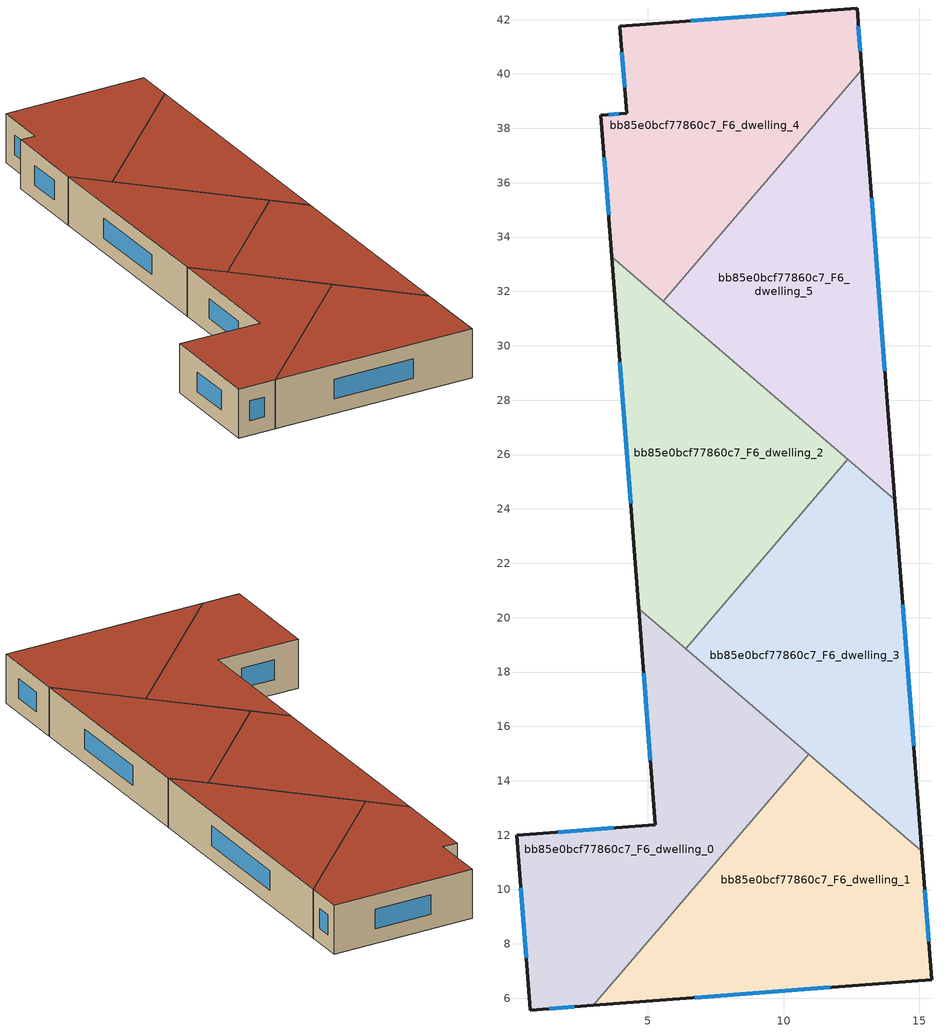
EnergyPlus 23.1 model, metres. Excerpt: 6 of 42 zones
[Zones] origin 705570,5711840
bb85e0bcf77860c7_F6_dwelling_0
 floor to bb85e0bcf77860c7_F5_dwelling_0 (EU_floor_Construction): 10.92,14.98 3,5.75 0.68,5.57 0.19,12 5.28,12.38 4.67,20.33 z18
 wall outside (EU_wall_Construction): 4.68,20.33 5.29,12.38 0.19,12 0.68,5.57 3,5.75 z18:21
 wall to bb85e0bcf77860c7_F6_dwelling_1 (EU_wall_Construction): 3,5.75 10.92,14.98 z18:21
 wall to bb85e0bcf77860c7_F6_dwelling_3 (EU_wall_Construction): 10.92,14.98 6.4,18.86 z18:21
 wall to bb85e0bcf77860c7_F6_dwelling_2 (EU_wall_Construction): 6.4,18.86 4.68,20.33 z18:21
 window (EU_Window_Construction): 4.86,17.95 5.1,14.76 / 1.38,5.62 2.31,5.69 / 0.34,10.07 0.54,7.49 / 3.76,12.27 1.72,12.11 z18.9:20.1
 roof outside (EU_roof_Construction): 3,5.75 10.92,14.98 4.67,20.33 5.28,12.38 0.19,12 0.68,5.57 z21
bb85e0bcf77860c7_F6_dwelling_1
 floor to bb85e0bcf77860c7_F5_dwelling_1 (EU_floor_Construction): 15.08,11.41 15.44,6.69 3,5.75 10.92,14.98 z18
 wall outside (EU_wall_Construction): 3,5.75 15.44,6.69 15.08,11.41 z18:21
 wall to bb85e0bcf77860c7_F6_dwelling_3 (EU_wall_Construction): 15.08,11.41 10.92,14.98 z18:21
 window (EU_Window_Construction): 15.34,8.1 15.19,10 / 6.73,6.03 11.72,6.41 z18.9:20.1
 roof outside (EU_roof_Construction): 15.44,6.69 15.08,11.41 10.92,14.98 3,5.75 z21
bb85e0bcf77860c7_F6_dwelling_2
 floor to bb85e0bcf77860c7_F5_dwelling_2 (EU_floor_Construction): 12.37,25.82 6.4,18.86 4.67,20.33 3.68,33.27 z18
 wall outside (EU_wall_Construction): 3.68,33.27 4.68,20.33 z18:21
 wall to bb85e0bcf77860c7_F6_dwelling_5 (EU_wall_Construction): 12.37,25.82 5.58,31.64 z18:21
 wall to bb85e0bcf77860c7_F6_dwelling_3 (EU_wall_Construction): 6.4,18.86 12.37,25.82 z18:21
 wall to bb85e0bcf77860c7_F6_dwelling_4 (EU_wall_Construction): 5.58,31.65 3.68,33.27 z18:21
 window (EU_Window_Construction): 3.98,29.4 4.38,24.21 z18.9:20.1
 roof outside (EU_roof_Construction): 6.4,18.86 12.37,25.82 3.68,33.27 4.67,20.33 z21
bb85e0bcf77860c7_F6_dwelling_3
 floor to bb85e0bcf77860c7_F5_dwelling_3 (EU_floor_Construction): 14.09,24.34 15.08,11.41 6.4,18.86 12.37,25.82 z18
 wall outside (EU_wall_Construction): 15.08,11.41 14.09,24.34 z18:21
 wall to bb85e0bcf77860c7_F6_dwelling_5 (EU_wall_Construction): 14.09,24.34 12.37,25.82 z18:21
 window (EU_Window_Construction): 14.79,15.28 14.39,20.47 z18.9:20.1
 roof outside (EU_roof_Construction): 15.08,11.41 14.09,24.34 12.37,25.82 6.4,18.86 z21
bb85e0bcf77860c7_F6_dwelling_4
 floor to bb85e0bcf77860c7_F5_dwelling_4 (EU_floor_Construction): 12.7,42.43 12.88,40.16 5.58,31.64 3.68,33.27 3.28,38.48 4.22,38.55 3.98,41.75 z18
 wall outside (EU_wall_Construction): 12.88,40.16 12.7,42.43 3.98,41.75 4.22,38.55 3.28,38.48 3.68,33.27 z18:21
 wall to bb85e0bcf77860c7_F6_dwelling_5 (EU_wall_Construction): 5.58,31.64 12.88,40.16 z18:21
 window (EU_Window_Construction): 3.4,36.92 3.56,34.83 / 3.94,38.53 3.56,38.5 / 4.05,40.79 4.15,39.51 / 10.09,42.22 6.59,41.95 / 12.82,40.84 12.76,41.75 z18.9:20.1
 roof outside (EU_roof_Construction): 5.58,31.64 12.88,40.16 12.7,42.43 3.98,41.75 4.22,38.55 3.28,38.48 3.68,33.27 z21
bb85e0bcf77860c7_F6_dwelling_5
 floor to bb85e0bcf77860c7_F5_dwelling_5 (EU_floor_Construction): 12.88,40.16 14.09,24.34 5.58,31.64 z18
 wall outside (EU_wall_Construction): 14.09,24.34 12.88,40.16 z18:21
 window (EU_Window_Construction): 13.73,29.08 13.24,35.42 z18.9:20.1
 roof outside (EU_roof_Construction): 14.09,24.34 12.88,40.16 5.58,31.64 z21
[Building]
EU S2 Campaign: North Axis=0; Terrain=City; Solar Distribution=FullExterior
[Site:Location]
London: Latitude=51.5; Longitude=-0.5; Time Zone=0; Elevation=25
[SizingPeriod:WeatherFileDays]
AnnualSizingPeriod: Begin Month=1; Begin Day of Month=1; End Month=12; End Day of Month=31; Day of Week for Start Day=Monday; Use Weather File Daylight Saving Period=No; Use Weather File Rain and Snow Indicators=No
[MATERIAL]
EU_InternalMass_Material: Roughness=MediumRough; Thickness=0.1; Conductivity=1; Density=1800; Specific Heat=900; Thermal Absorptance=0.9; Solar Absorptance=0.7; Visible Absorptance=0.7
[MATERIAL:NOMASS] Roughness=MediumRough; Thermal Absorptance=0.9; Solar Absorptance=0.7; Visible Absorptance=0.7
Name | Thermal Resistance
EU_wall_NoMass | 1.04674
EU_roof_NoMass | 4.32442
EU_floor_NoMass | 2.04616
[WINDOWMATERIAL:SIMPLEGLAZINGSYSTEM]
EU_Window_SimpleGlazing: UFactor=4.25843; Solar Heat Gain Coefficient=0.85; Visible Transmittance=0.85
[CONSTRUCTION]
EU_wall_Construction: EU_wall_NoMass
EU_roof_Construction: EU_roof_NoMass
EU_floor_Construction: EU_floor_NoMass
EU_Window_Construction: EU_Window_SimpleGlazing
EU_InternalMass_Construction: EU_InternalMass_Material
[ZONE] Type=1; Multiplier=1; Ceiling Height=autocalculate; Floor Area=autocalculate; Part of Total Floor Area=Yes
Name | Volume
bb85e0bcf77860c7_F6_dwelling_0 | 188.632
bb85e0bcf77860c7_F6_dwelling_1 | 188.637
bb85e0bcf77860c7_F6_dwelling_2 | 188.642
bb85e0bcf77860c7_F6_dwelling_3 | 188.626
bb85e0bcf77860c7_F6_dwelling_4 | 188.614
bb85e0bcf77860c7_F6_dwelling_5 | 188.653
[INTERNALMASS] Construction=EU_InternalMass_Construction
Name | Zone or ZoneList | Surface Area
bb85e0bcf77860c7_F6_dwelling_0_EU_InternalMass | bb85e0bcf77860c7_F6_dwelling_0 | 62.8781
bb85e0bcf77860c7_F6_dwelling_1_EU_InternalMass | bb85e0bcf77860c7_F6_dwelling_1 | 62.8798
bb85e0bcf77860c7_F6_dwelling_2_EU_InternalMass | bb85e0bcf77860c7_F6_dwelling_2 | 62.8816
bb85e0bcf77860c7_F6_dwelling_3_EU_InternalMass | bb85e0bcf77860c7_F6_dwelling_3 | 62.8778
bb85e0bcf77860c7_F6_dwelling_4_EU_InternalMass | bb85e0bcf77860c7_F6_dwelling_4 | 62.8717
bb85e0bcf77860c7_F6_dwelling_5_EU_InternalMass | bb85e0bcf77860c7_F6_dwelling_5 | 62.8842
[OTHEREQUIPMENT] Fuel Type=Electricity; Design Level Calculation Method=Watts/Area; Power per Zone Floor Area=1; Fraction Latent=0; Fraction Radiant=0; Fraction Lost=0; Carbon Dioxide Generation Rate=0; EndUse Subcategory=EU_Step8_InternalGains
Name | Zone or ZoneList or Space or SpaceList | Schedule
EU_Step8_InternalGain_bb85e0bcf77860c7_F6_dwelling_0_f000 | bb85e0bcf77860c7_F6_dwelling_0 | EU_Step8_GainSchedule_bb85e0bcf77860c7_F6_dwelling_0_f000
EU_Step8_InternalGain_bb85e0bcf77860c7_F6_dwelling_1_f000 | bb85e0bcf77860c7_F6_dwelling_1 | EU_Step8_GainSchedule_bb85e0bcf77860c7_F6_dwelling_1_f000
EU_Step8_InternalGain_bb85e0bcf77860c7_F6_dwelling_2_f000 | bb85e0bcf77860c7_F6_dwelling_2 | EU_Step8_GainSchedule_bb85e0bcf77860c7_F6_dwelling_2_f000
EU_Step8_InternalGain_bb85e0bcf77860c7_F6_dwelling_3_f000 | bb85e0bcf77860c7_F6_dwelling_3 | EU_Step8_GainSchedule_bb85e0bcf77860c7_F6_dwelling_3_f000
EU_Step8_InternalGain_bb85e0bcf77860c7_F6_dwelling_4_f000 | bb85e0bcf77860c7_F6_dwelling_4 | EU_Step8_GainSchedule_bb85e0bcf77860c7_F6_dwelling_4_f000
EU_Step8_InternalGain_bb85e0bcf77860c7_F6_dwelling_5_f000 | bb85e0bcf77860c7_F6_dwelling_5 | EU_Step8_GainSchedule_bb85e0bcf77860c7_F6_dwelling_5_f000
[ZONEVENTILATION:DESIGNFLOWRATE] Schedule=EU_AlwaysOn; Design Flow Rate Calculation Method=AirChanges/Hour; Air Changes per Hour=0.488719; Ventilation Type=Natural; Fan Pressure Rise=0; Fan Total Efficiency=1; Constant Term Coefficient=1; Temperature Term Coefficient=0; Velocity Term Coefficient=0; Velocity Squared Term Coefficient=0; Minimum Indoor Temperature=-100; Maximum Indoor Temperature=100; Delta Temperature=-100; Minimum Outdoor Temperature=-100; Maximum Outdoor Temperature=100; Maximum Wind Speed=40
Name | Zone or ZoneList or Space or SpaceList
EU_ConstantAir_bb85e0bcf77860c7_F6_dwelling_0 | bb85e0bcf77860c7_F6_dwelling_0
EU_ConstantAir_bb85e0bcf77860c7_F6_dwelling_1 | bb85e0bcf77860c7_F6_dwelling_1
EU_ConstantAir_bb85e0bcf77860c7_F6_dwelling_2 | bb85e0bcf77860c7_F6_dwelling_2
EU_ConstantAir_bb85e0bcf77860c7_F6_dwelling_3 | bb85e0bcf77860c7_F6_dwelling_3
EU_ConstantAir_bb85e0bcf77860c7_F6_dwelling_4 | bb85e0bcf77860c7_F6_dwelling_4
EU_ConstantAir_bb85e0bcf77860c7_F6_dwelling_5 | bb85e0bcf77860c7_F6_dwelling_5
[HVACTEMPLATE:THERMOSTAT] Constant Heating Setpoint=20; Constant Cooling Setpoint=50
EU_HeatOnly_bb85e0bcf77860c7_F0_dwelling_0; EU_HeatOnly_bb85e0bcf77860c7_F0_dwelling_1; EU_HeatOnly_bb85e0bcf77860c7_F0_dwelling_2; EU_HeatOnly_bb85e0bcf77860c7_F0_dwelling_3; EU_HeatOnly_bb85e0bcf77860c7_F0_dwelling_4; EU_HeatOnly_bb85e0bcf77860c7_F0_dwelling_5; EU_HeatOnly_bb85e0bcf77860c7_F1_dwelling_0; EU_HeatOnly_bb85e0bcf77860c7_F1_dwelling_1; EU_HeatOnly_bb85e0bcf77860c7_F1_dwelling_2; EU_HeatOnly_bb85e0bcf77860c7_F1_dwelling_3; EU_HeatOnly_bb85e0bcf77860c7_F1_dwelling_4; EU_HeatOnly_bb85e0bcf77860c7_F1_dwelling_5; EU_HeatOnly_bb85e0bcf77860c7_F2_dwelling_0; EU_HeatOnly_bb85e0bcf77860c7_F2_dwelling_1; EU_HeatOnly_bb85e0bcf77860c7_F2_dwelling_2; EU_HeatOnly_bb85e0bcf77860c7_F2_dwelling_3; EU_HeatOnly_bb85e0bcf77860c7_F2_dwelling_4; EU_HeatOnly_bb85e0bcf77860c7_F2_dwelling_5; EU_HeatOnly_bb85e0bcf77860c7_F3_dwelling_0; EU_HeatOnly_bb85e0bcf77860c7_F3_dwelling_1; EU_HeatOnly_bb85e0bcf77860c7_F3_dwelling_2; EU_HeatOnly_bb85e0bcf77860c7_F3_dwelling_3; EU_HeatOnly_bb85e0bcf77860c7_F3_dwelling_4; EU_HeatOnly_bb85e0bcf77860c7_F3_dwelling_5; EU_HeatOnly_bb85e0bcf77860c7_F4_dwelling_0; EU_HeatOnly_bb85e0bcf77860c7_F4_dwelling_1; EU_HeatOnly_bb85e0bcf77860c7_F4_dwelling_2; EU_HeatOnly_bb85e0bcf77860c7_F4_dwelling_3; EU_HeatOnly_bb85e0bcf77860c7_F4_dwelling_4; EU_HeatOnly_bb85e0bcf77860c7_F4_dwelling_5; EU_HeatOnly_bb85e0bcf77860c7_F5_dwelling_0; EU_HeatOnly_bb85e0bcf77860c7_F5_dwelling_1; EU_HeatOnly_bb85e0bcf77860c7_F5_dwelling_2; EU_HeatOnly_bb85e0bcf77860c7_F5_dwelling_3; EU_HeatOnly_bb85e0bcf77860c7_F5_dwelling_4; EU_HeatOnly_bb85e0bcf77860c7_F5_dwelling_5; EU_HeatOnly_bb85e0bcf77860c7_F6_dwelling_0; EU_HeatOnly_bb85e0bcf77860c7_F6_dwelling_1; EU_HeatOnly_bb85e0bcf77860c7_F6_dwelling_2; EU_HeatOnly_bb85e0bcf77860c7_F6_dwelling_3; EU_HeatOnly_bb85e0bcf77860c7_F6_dwelling_4; EU_HeatOnly_bb85e0bcf77860c7_F6_dwelling_5
[HVACTEMPLATE:ZONE:IDEALLOADSAIRSYSTEM] System Availability Schedule=EU_AlwaysOn; Maximum Heating Supply Air Temperature=50; Minimum Cooling Supply Air Temperature=13; Maximum Heating Supply Air Humidity Ratio=0.0156; Minimum Cooling Supply Air Humidity Ratio=0.0077; Heating Limit=NoLimit; Cooling Limit=NoLimit; Heating Availability Schedule=EU_AlwaysOn; Cooling Availability Schedule=EU_CoolingOff; Dehumidification Control Type=ConstantSensibleHeatRatio; Cooling Sensible Heat Ratio=0.7; Dehumidification Setpoint=60; Humidification Control Type=None; Humidification Setpoint=30; Outdoor Air Method=None; Outdoor Air Flow Rate per Person=0.00944; Outdoor Air Flow Rate per Zone Floor Area=0; Outdoor Air Flow Rate per Zone=0; Demand Controlled Ventilation Type=None; Outdoor Air Economizer Type=NoEconomizer; Heat Recovery Type=None; Sensible Heat Recovery Effectiveness=0.7; Latent Heat Recovery Effectiveness=0.65
Name | Template Thermostat
bb85e0bcf77860c7_F6_dwelling_0 | EU_HeatOnly_bb85e0bcf77860c7_F6_dwelling_0
bb85e0bcf77860c7_F6_dwelling_1 | EU_HeatOnly_bb85e0bcf77860c7_F6_dwelling_1
bb85e0bcf77860c7_F6_dwelling_2 | EU_HeatOnly_bb85e0bcf77860c7_F6_dwelling_2
bb85e0bcf77860c7_F6_dwelling_3 | EU_HeatOnly_bb85e0bcf77860c7_F6_dwelling_3
bb85e0bcf77860c7_F6_dwelling_4 | EU_HeatOnly_bb85e0bcf77860c7_F6_dwelling_4
bb85e0bcf77860c7_F6_dwelling_5 | EU_HeatOnly_bb85e0bcf77860c7_F6_dwelling_5
[SIZING:ZONE] Zone Cooling Design Supply Air Temperature Input Method=SupplyAirTemperature; Zone Cooling Design Supply Air Temperature=13; Zone Heating Design Supply Air Temperature Input Method=SupplyAirTemperature; Zone Heating Design Supply Air Temperature=50; Zone Cooling Design Supply Air Humidity Ratio=0.008; Zone Heating Design Supply Air Humidity Ratio=0.008; Cooling Design Air Flow Method=DesignDay; Cooling Design Air Flow Rate=0; Cooling Minimum Air Flow per Zone Floor Area=0.000762; Cooling Minimum Air Flow=0; Cooling Minimum Air Flow Fraction=0.2; Heating Design Air Flow Method=DesignDay; Heating Design Air Flow Rate=0; Heating Maximum Air Flow per Zone Floor Area=0.002032; Heating Maximum Air Flow=0.141576; Heating Maximum Air Flow Fraction=0.3; Account for Dedicated Outdoor Air System=No; Dedicated Outdoor Air System Control Strategy=NeutralSupplyAir; Dedicated Outdoor Air Low Setpoint Temperature for Design=autosize; Dedicated Outdoor Air High Setpoint Temperature for Design=autosize; Zone Load Sizing Method=Sensible Load Only No Latent Load; Zone Latent Cooling Design Supply Air Humidity Ratio Input Method=HumidityRatioDifference; Zone Cooling Design Supply Air Humidity Ratio Difference=0.005; Zone Latent Heating Design Supply Air Humidity Ratio Input Method=HumidityRatioDifference; Zone Humidification Design Supply Air Humidity Ratio Difference=0.005
bb85e0bcf77860c7_F6_dwelling_0; bb85e0bcf77860c7_F6_dwelling_1; bb85e0bcf77860c7_F6_dwelling_2; bb85e0bcf77860c7_F6_dwelling_3; bb85e0bcf77860c7_F6_dwelling_4; bb85e0bcf77860c7_F6_dwelling_5
[SCHEDULE:CONSTANT]
Name | Hourly Value
EU_AlwaysOn | 1
EU_CoolingOff | 0
[SCHEDULE:FILE] Column Number=1; Rows to Skip at Top=0; Number of Hours of Data=8760; Column Separator=Comma; Interpolate to Timestep=No; Minutes per Item=60; Adjust Schedule for Daylight Savings=Yes
Name | File
EU_Step8_GainSchedule_bb85e0bcf77860c7_F6_dwelling_0_f000 | ../../schedules/bb85e0bcf77860c7/bb85e0bcf77860c7_F6_dwelling_0_f000_gain.csv
EU_Step8_GainSchedule_bb85e0bcf77860c7_F6_dwelling_1_f000 | ../../schedules/bb85e0bcf77860c7/bb85e0bcf77860c7_F6_dwelling_1_f000_gain.csv
EU_Step8_GainSchedule_bb85e0bcf77860c7_F6_dwelling_2_f000 | ../../schedules/bb85e0bcf77860c7/bb85e0bcf77860c7_F6_dwelling_2_f000_gain.csv
EU_Step8_GainSchedule_bb85e0bcf77860c7_F6_dwelling_3_f000 | ../../schedules/bb85e0bcf77860c7/bb85e0bcf77860c7_F6_dwelling_3_f000_gain.csv
EU_Step8_GainSchedule_bb85e0bcf77860c7_F6_dwelling_4_f000 | ../../schedules/bb85e0bcf77860c7/bb85e0bcf77860c7_F6_dwelling_4_f000_gain.csv
EU_Step8_GainSchedule_bb85e0bcf77860c7_F6_dwelling_5_f000 | ../../schedules/bb85e0bcf77860c7/bb85e0bcf77860c7_F6_dwelling_5_f000_gain.csv
